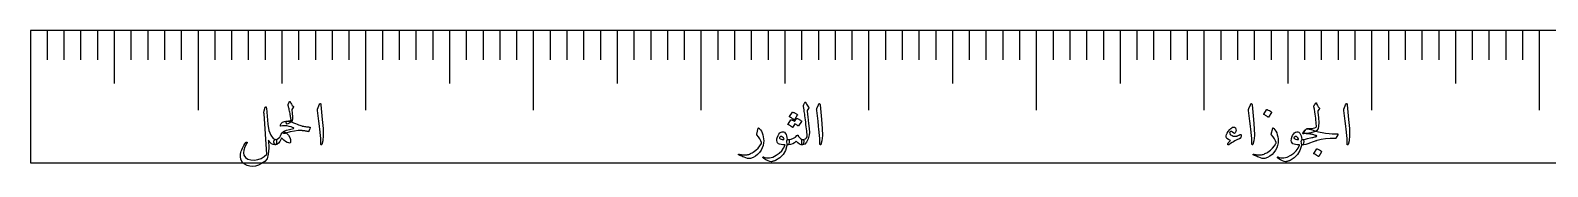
# Model space of a CAD drawing. Header units: millimetres. Extents: x 0 to 542, y -1 to 12.
# Drawn here: x 0 to 136.3, y -0.3 to 11.9 of the extents above; entities that cross this region are included whole.
import ezdxf

# ---------------------------------------------------------------- set-up
doc = ezdxf.new("R2010")
doc.units = ezdxf.units.MM
for name, color, linetype in [('CUT_OUTER', 1, 'Continuous'), ('ENGRAVE', 7, 'Continuous'), ('ENGRAVE_FINE', 8, 'Continuous'), ('TEXT', 5, 'Continuous')]:
    doc.layers.add(name, color=color, linetype=linetype)

msp = doc.modelspace()

# ---------------------------------------------------------------- linework, layer by layer
at = {"layer": 'CUT_OUTER'}
msp.add_lwpolyline([(0, 0), (542.2389, 0), (542.2389, 11.9), (0, 11.9)], close=True, dxfattribs=at)
at = {"layer": 'ENGRAVE'}
for points in [[(0, 11.9), (0, 4.76)], [(7.5311, 11.9), (7.5311, 7.14)], [(15.0622, 11.9), (15.0622, 4.76)], [(22.5933, 11.9), (22.5933, 7.14)], [(30.1244, 11.9), (30.1244, 4.76)], [(37.6555, 11.9), (37.6555, 7.14)], [(45.1866, 11.9), (45.1866, 4.76)], [(52.7177, 11.9), (52.7177, 7.14)], [(60.2488, 11.9), (60.2488, 4.76)], [(67.7799, 11.9), (67.7799, 7.14)], [(75.311, 11.9), (75.311, 4.76)], [(82.8421, 11.9), (82.8421, 7.14)], [(90.3731, 11.9), (90.3731, 4.76)], [(97.9042, 11.9), (97.9042, 7.14)], [(105.4353, 11.9), (105.4353, 4.76)], [(112.9664, 11.9), (112.9664, 7.14)], [(120.4975, 11.9), (120.4975, 4.76)], [(128.0286, 11.9), (128.0286, 7.14)], [(135.5597, 11.9), (135.5597, 4.76)]]:
    msp.add_lwpolyline(points, dxfattribs=at)
at = {"layer": 'ENGRAVE_FINE'}
for points in [[(1.5062, 11.9), (1.5062, 9.282)], [(3.0124, 11.9), (3.0124, 9.282)], [(4.5187, 11.9), (4.5187, 9.282)], [(6.0249, 11.9), (6.0249, 9.282)], [(9.0373, 11.9), (9.0373, 9.282)], [(10.5435, 11.9), (10.5435, 9.282)], [(12.0498, 11.9), (12.0498, 9.282)], [(13.556, 11.9), (13.556, 9.282)], [(16.5684, 11.9), (16.5684, 9.282)], [(18.0746, 11.9), (18.0746, 9.282)], [(19.5808, 11.9), (19.5808, 9.282)], [(21.0871, 11.9), (21.0871, 9.282)], [(24.0995, 11.9), (24.0995, 9.282)], [(25.6057, 11.9), (25.6057, 9.282)], [(27.1119, 11.9), (27.1119, 9.282)], [(28.6182, 11.9), (28.6182, 9.282)], [(31.6306, 11.9), (31.6306, 9.282)], [(33.1368, 11.9), (33.1368, 9.282)], [(34.643, 11.9), (34.643, 9.282)], [(36.1493, 11.9), (36.1493, 9.282)], [(39.1617, 11.9), (39.1617, 9.282)], [(40.6679, 11.9), (40.6679, 9.282)], [(42.1741, 11.9), (42.1741, 9.282)], [(43.6804, 11.9), (43.6804, 9.282)], [(46.6928, 11.9), (46.6928, 9.282)], [(48.199, 11.9), (48.199, 9.282)], [(49.7052, 11.9), (49.7052, 9.282)], [(51.2115, 11.9), (51.2115, 9.282)], [(54.2239, 11.9), (54.2239, 9.282)], [(55.7301, 11.9), (55.7301, 9.282)], [(57.2363, 11.9), (57.2363, 9.282)], [(58.7425, 11.9), (58.7425, 9.282)], [(61.755, 11.9), (61.755, 9.282)], [(63.2612, 11.9), (63.2612, 9.282)], [(64.7674, 11.9), (64.7674, 9.282)], [(66.2736, 11.9), (66.2736, 9.282)], [(69.2861, 11.9), (69.2861, 9.282)], [(70.7923, 11.9), (70.7923, 9.282)], [(72.2985, 11.9), (72.2985, 9.282)], [(73.8047, 11.9), (73.8047, 9.282)], [(76.8172, 11.9), (76.8172, 9.282)], [(78.3234, 11.9), (78.3234, 9.282)], [(79.8296, 11.9), (79.8296, 9.282)], [(81.3358, 11.9), (81.3358, 9.282)], [(84.3483, 11.9), (84.3483, 9.282)], [(85.8545, 11.9), (85.8545, 9.282)], [(87.3607, 11.9), (87.3607, 9.282)], [(88.8669, 11.9), (88.8669, 9.282)], [(91.8794, 11.9), (91.8794, 9.282)], [(93.3856, 11.9), (93.3856, 9.282)], [(94.8918, 11.9), (94.8918, 9.282)], [(96.398, 11.9), (96.398, 9.282)], [(99.4105, 11.9), (99.4105, 9.282)], [(100.9167, 11.9), (100.9167, 9.282)], [(102.4229, 11.9), (102.4229, 9.282)], [(103.9291, 11.9), (103.9291, 9.282)], [(106.9416, 11.9), (106.9416, 9.282)], [(108.4478, 11.9), (108.4478, 9.282)], [(109.954, 11.9), (109.954, 9.282)], [(111.4602, 11.9), (111.4602, 9.282)], [(114.4727, 11.9), (114.4727, 9.282)], [(115.9789, 11.9), (115.9789, 9.282)], [(117.4851, 11.9), (117.4851, 9.282)], [(118.9913, 11.9), (118.9913, 9.282)], [(122.0038, 11.9), (122.0038, 9.282)], [(123.51, 11.9), (123.51, 9.282)], [(125.0162, 11.9), (125.0162, 9.282)], [(126.5224, 11.9), (126.5224, 9.282)], [(129.5348, 11.9), (129.5348, 9.282)], [(131.0411, 11.9), (131.0411, 9.282)], [(132.5473, 11.9), (132.5473, 9.282)], [(134.0535, 11.9), (134.0535, 9.282)]]:
    msp.add_lwpolyline(points, dxfattribs=at)
at = {"layer": 'TEXT'}
for points in [[(23.2194, 5.3857), (23.2296, 5.4089), (23.2389, 5.43), (23.2471, 5.4492), (23.2543, 5.4663), (23.2605, 5.4811), (23.2657, 5.4932), (23.2699, 5.5026), (23.2731, 5.5093), (23.2819, 5.5211), (23.2919, 5.5295), (23.3034, 5.5345), (23.3161, 5.5362), (23.3285, 5.5345), (23.339, 5.5295), (23.3474, 5.5211), (23.3537, 5.5093), (23.4061, 5.3864), (23.4666, 5.2755), (23.5351, 5.1768), (23.6117, 5.0901), (23.6278, 5.0676), (23.6332, 5.0431), (23.6278, 5.0166), (23.6117, 4.988), (23.4773, 4.8053), (23.5311, 4.456), (23.5576, 4.1879), (23.5566, 3.975), (23.5281, 3.8171), (23.472, 3.7143), (23.4139, 3.6636), (23.3255, 3.6082), (23.207, 3.5481), (23.0582, 3.4832), (22.9755, 3.5958), (22.9587, 3.6807), (23.0078, 3.7382), (23.1226, 3.7681), (23.2096, 3.7802), (23.2879, 3.7949), (23.3574, 3.8124), (23.4182, 3.8326), (23.4194, 3.8566), (23.4176, 3.891), (23.4127, 3.9359), (23.4048, 3.9911), (23.3942, 4.0571), (23.3813, 4.1342), (23.366, 4.2224), (23.3484, 4.3216), (23.327, 4.4441), (23.306, 4.5588), (23.2854, 4.6657), (23.2651, 4.765), (23.2447, 4.8569), (23.2241, 4.9417), (23.2031, 5.0194), (23.1818, 5.0901), (23.1663, 5.1466), (23.1576, 5.1922), (23.1556, 5.2272), (23.1603, 5.2514), (23.172, 5.2739), (23.1858, 5.3038), (23.2016, 5.341), (23.2194, 5.3857)], [(69.4674, 5.1654), (69.5036, 5.253), (69.5318, 5.3226), (69.552, 5.374), (69.5641, 5.4072), (69.5735, 5.4284), (69.5856, 5.4435), (69.6004, 5.4526), (69.6178, 5.4556), (69.6377, 5.4522), (69.6541, 5.4421), (69.6672, 5.4253), (69.677, 5.4018), (69.7216, 5.2866), (69.775, 5.1828), (69.8372, 5.0905), (69.908, 5.0095), (69.9279, 4.9837), (69.9336, 4.9544), (69.9252, 4.9218), (69.9027, 4.8859), (69.7844, 4.7193), (69.7925, 4.6447), (69.8006, 4.5715), (69.8086, 4.4996), (69.8167, 4.4291), (69.8247, 4.3599), (69.8328, 4.2921), (69.8409, 4.2256), (69.8489, 4.1604), (69.9232, 3.5571), (69.9685, 3.0856), (69.985, 2.7456), (69.9725, 2.5374), (69.8711, 2.1595), (69.7388, 1.8804), (69.5755, 1.7), (69.3814, 1.6184), (69.376, 1.6184), (69.3706, 1.6184), (69.3652, 1.6184), (69.3599, 1.6184), (69.328, 1.6486), (69.3075, 1.7178), (69.2984, 1.826), (69.3008, 1.9731), (69.3058, 2.0275), (69.3209, 2.0671), (69.3461, 2.092), (69.3814, 2.1021), (69.5177, 2.1293), (69.6313, 2.1787), (69.722, 2.2502), (69.7898, 2.3439), (69.7853, 2.4564), (69.777, 2.5844), (69.7651, 2.7278), (69.7495, 2.8867), (69.7305, 3.0604), (69.7085, 3.2481), (69.6835, 3.45), (69.6555, 3.666), (69.6296, 3.8782), (69.6057, 4.069), (69.5839, 4.2383), (69.5641, 4.3861), (69.547, 4.5124), (69.5332, 4.6172), (69.5228, 4.7005), (69.5157, 4.7623), (69.462, 5.0686), (69.4603, 5.0989), (69.4606, 5.1251), (69.463, 5.1472), (69.4674, 5.1654)], [(21.3438, 3.4886), (21.4395, 2.9109), (21.5977, 2.4836), (21.8184, 2.2069), (22.1015, 2.0806), (22.1197, 2.0537), (22.1257, 2), (22.1197, 1.9194), (22.1015, 1.8119), (22.0834, 1.7272), (22.0612, 1.6668), (22.035, 1.6305), (22.0048, 1.6184), (21.8214, 1.6453), (21.6582, 1.7259), (21.5151, 1.8602), (21.3922, 2.0483), (21.4207, 1.3363), (21.3774, 0.78), (21.2622, 0.3796), (21.0751, 0.1351), (20.7782, -0.058), (20.4947, -0.1967), (20.2246, -0.281), (19.968, -0.3109), (19.7117, -0.2972), (19.4857, -0.2451), (19.2898, -0.1547), (19.1242, -0.0261), (18.9969, 0.1358), (18.916, 0.3259), (18.8814, 0.5442), (18.8932, 0.7908), (18.9168, 0.9224), (18.9503, 1.0541), (18.9934, 1.1858), (19.0463, 1.3174), (19.1093, 1.4491), (19.1827, 1.5808), (19.2665, 1.7124), (19.3607, 1.8441), (19.3748, 1.8582), (19.3903, 1.8683), (19.4071, 1.8743), (19.4252, 1.8764), (19.4403, 1.8743), (19.4534, 1.8683), (19.4645, 1.8582), (19.4736, 1.8441), (19.4786, 1.827), (19.4776, 1.8078), (19.4705, 1.7867), (19.4574, 1.7635), (19.273, 1.4447), (19.1659, 1.1602), (19.136, 0.91), (19.1834, 0.694), (19.3221, 0.4855), (19.5287, 0.3434), (19.8031, 0.2678), (20.1453, 0.2587), (20.4483, 0.3071), (20.7338, 0.4092), (21.0019, 0.5651), (21.2524, 0.7747), (20.9945, 4.4291), (20.9888, 4.5164), (20.9877, 4.5903), (20.9914, 4.6508), (20.9998, 4.6978), (21.1019, 5.0203), (21.1409, 5.0478), (21.1718, 5.0391), (21.1947, 4.9941), (21.2094, 4.9128)], [(25.9602, 5.2191), (26.0116, 5.3185), (26.0529, 5.3535), (26.0842, 5.3239), (26.1053, 5.2299), (26.2289, 3.9132), (26.3025, 3.105), (26.3189, 2.4595), (26.2783, 1.9765), (26.1806, 1.656), (26.1628, 1.6298), (26.147, 1.6157), (26.1332, 1.6137), (26.1214, 1.6238), (26.112, 1.6396), (26.1053, 1.66), (26.1013, 1.6852), (26.0999, 1.7151), (26.0999, 1.9479), (26.0892, 2.1948), (26.0677, 2.4558), (26.0355, 2.7309), (26.0284, 2.8027), (26.0072, 2.9969), (25.972, 3.3133), (25.9226, 3.752), (25.8044, 4.7247), (25.8017, 4.7764), (25.8044, 4.8241), (25.8124, 4.8678), (25.8259, 4.9074)], [(68.4678, 4.5527), (68.4745, 4.5594), (68.4839, 4.5635), (68.496, 4.5648), (68.5108, 4.5635), (68.5637, 4.5436), (68.6149, 4.5218), (68.6644, 4.498), (68.7123, 4.4721), (68.7588, 4.4439), (68.8043, 4.413), (68.8488, 4.3794), (68.8923, 4.3431), (68.9031, 4.33), (68.9084, 4.3176), (68.9084, 4.3058), (68.9031, 4.2947), (68.6451, 3.8863), (68.6357, 3.8789), (68.6236, 3.8782), (68.6088, 3.8843), (68.5914, 3.8971), (68.5762, 3.9078), (68.5524, 3.9239), (68.5198, 3.9454), (68.4785, 3.9723), (68.4278, 4.0045), (68.367, 4.0422), (68.2961, 4.0852), (68.2152, 4.1335), (68.2044, 4.1416), (68.199, 4.1496), (68.199, 4.1577), (68.2044, 4.1658)], [(70.8002, 5.2191), (70.8515, 5.3185), (70.8929, 5.3535), (70.9241, 5.3239), (70.9453, 5.2299), (71.0689, 3.9132), (71.1424, 3.105), (71.1589, 2.4595), (71.1182, 1.9765), (71.0205, 1.656), (71.0027, 1.6298), (70.9869, 1.6157), (70.9731, 1.6137), (70.9614, 1.6238), (70.952, 1.6396), (70.9453, 1.66), (70.9412, 1.6852), (70.9399, 1.7151), (70.9399, 1.9479), (70.9291, 2.1948), (70.9076, 2.4558), (70.8754, 2.7309), (70.8683, 2.8027), (70.8472, 2.9969), (70.8119, 3.3133), (70.7625, 3.752), (70.6443, 4.7247), (70.6416, 4.7764), (70.6443, 4.8241), (70.6524, 4.8678), (70.6658, 4.9074)], [(109.6076, 5.2191), (109.659, 5.3185), (109.7003, 5.3535), (109.7315, 5.3239), (109.7527, 5.2299), (109.8763, 3.9132), (109.9498, 3.105), (109.9663, 2.4595), (109.9256, 1.9765), (109.8279, 1.656), (109.8101, 1.6298), (109.7943, 1.6157), (109.7805, 1.6137), (109.7688, 1.6238), (109.7594, 1.6396), (109.7527, 1.66), (109.7486, 1.6852), (109.7473, 1.7151), (109.7473, 1.9479), (109.7365, 2.1948), (109.715, 2.4558), (109.6828, 2.7309), (109.6757, 2.8027), (109.6546, 2.9969), (109.6193, 3.3133), (109.5699, 3.752), (109.4517, 4.7247), (109.449, 4.7764), (109.4517, 4.8241), (109.4598, 4.8678), (109.4732, 4.9074)], [(111.0693, 4.7892), (111.0761, 4.7959), (111.0855, 4.7999), (111.0976, 4.8013), (111.1123, 4.7999), (111.2168, 4.7576), (111.3152, 4.7059), (111.4076, 4.6447), (111.4939, 4.5742), (111.5023, 4.5635), (111.506, 4.5527), (111.505, 4.542), (111.4993, 4.5312), (111.2467, 4.1228), (111.2373, 4.113), (111.2252, 4.1107), (111.2104, 4.1157), (111.193, 4.1281), (111.1778, 4.1389), (111.154, 4.155), (111.1214, 4.1765), (111.0801, 4.2034), (111.0294, 4.2356), (110.9686, 4.2733), (110.8977, 4.3162), (110.8168, 4.3646), (110.806, 4.3727), (110.8006, 4.3807), (110.8006, 4.3888), (110.806, 4.3969)], [(115.5407, 3.3489), (115.5288, 3.5034), (115.5145, 3.666), (115.4978, 3.8366), (115.4789, 4.0153), (115.4572, 4.2027), (115.4325, 4.3995), (115.4048, 4.6058), (115.3741, 4.8214), (115.3096, 5.0418), (115.3089, 5.0706), (115.3123, 5.0982), (115.3197, 5.1244), (115.3311, 5.1492), (115.338, 5.162), (115.3479, 5.1788), (115.3608, 5.1996), (115.3768, 5.2245), (115.3954, 5.2537), (115.4164, 5.2876), (115.4397, 5.3263), (115.4654, 5.3696), (115.4745, 5.3837), (115.4856, 5.3938), (115.4987, 5.3998), (115.5138, 5.4018), (115.5262, 5.3991), (115.5366, 5.3911), (115.545, 5.3776), (115.5514, 5.3588), (115.5884, 5.253), (115.6401, 5.1506), (115.7066, 5.0515), (115.7879, 4.9558), (115.8084, 4.9289), (115.8161, 4.902), (115.8111, 4.8752), (115.7933, 4.8483), (115.6804, 4.6924), (115.6713, 4.6733), (115.6656, 4.6481), (115.6633, 4.6169), (115.6643, 4.5796), (115.7241, 4.0536), (115.7476, 3.631), (115.7348, 3.3119), (115.6858, 3.0963), (115.5628, 2.9213), (115.3499, 2.7886), (115.0469, 2.6983), (114.6539, 2.6502), (114.5082, 2.6583), (114.4363, 2.704), (114.4383, 2.7873), (114.5142, 2.9082), (114.5275, 2.9242), (114.5404, 2.9398), (114.553, 2.9551), (114.5653, 2.97), (114.5772, 2.9846), (114.5888, 2.9989), (114.6, 3.0128), (114.6109, 3.0264), (114.6378, 3.0523), (114.6701, 3.0708), (114.7077, 3.0819), (114.7507, 3.0856), (114.9435, 3.0916), (115.1134, 3.1044), (115.2605, 3.1238), (115.3848, 3.15), (115.455, 3.1766), (115.5044, 3.2186), (115.5329, 3.276), (115.5407, 3.3489)], [(118.1633, 5.2191), (118.2147, 5.3185), (118.256, 5.3535), (118.2872, 5.3239), (118.3084, 5.2299), (118.432, 3.9132), (118.5055, 3.105), (118.522, 2.4595), (118.4814, 1.9765), (118.3836, 1.656), (118.3658, 1.6298), (118.35, 1.6157), (118.3363, 1.6137), (118.3245, 1.6238), (118.3151, 1.6396), (118.3084, 1.66), (118.3044, 1.6852), (118.303, 1.7151), (118.303, 1.9479), (118.2923, 2.1948), (118.2708, 2.4558), (118.2385, 2.7309), (118.2315, 2.8027), (118.2103, 2.9969), (118.175, 3.3133), (118.1257, 3.752), (118.0074, 4.7247), (118.0047, 4.7764), (118.0074, 4.8241), (118.0155, 4.8678), (118.0289, 4.9074)], [(22.7303, 2.8115), (22.8029, 2.8048), (22.8754, 2.7792), (22.948, 2.7349), (23.0205, 2.6717), (23.1878, 2.4823), (23.3027, 2.2902), (23.3652, 2.0954), (23.3752, 1.8979), (23.3615, 1.8411), (23.3309, 1.8052), (23.2835, 1.79), (23.2194, 1.7957), (23.0659, 1.8401), (22.9171, 1.9194), (22.773, 2.0336), (22.6336, 2.1827), (22.6027, 2.2116), (22.5745, 2.2176), (22.549, 2.2008), (22.5261, 2.1612), (22.4206, 1.9338), (22.2977, 1.7675), (22.1573, 1.6624), (21.9994, 1.6184), (21.9833, 1.6231), (21.9672, 1.6372), (21.9511, 1.6607), (21.9349, 1.6936), (21.9047, 1.791), (21.8893, 1.879), (21.8886, 1.9576), (21.9027, 2.0268), (21.9168, 2.0537), (21.9376, 2.0752), (21.9652, 2.0913), (21.9994, 2.1021), (22.1603, 2.1434), (22.2937, 2.2136), (22.3995, 2.3127), (22.4777, 2.4407), (22.5479, 2.5847), (22.6134, 2.6946), (22.6742, 2.7702), (22.7303, 2.8115)], [(22.4616, 3.3328), (22.4794, 3.4147), (22.506, 3.4886), (22.5412, 3.5545), (22.5852, 3.6122), (22.6487, 3.6636), (22.7317, 3.7049), (22.8341, 3.7362), (22.956, 3.7573), (23.0226, 3.7632), (23.0877, 3.7647), (23.1515, 3.7619), (23.214, 3.7546), (23.2751, 3.7437), (23.3349, 3.7298), (23.3934, 3.7128), (23.4505, 3.6928), (23.6444, 3.6141), (23.8179, 3.5444), (23.9709, 3.4837), (24.1034, 3.4322), (24.2158, 3.3897), (24.3083, 3.3563), (24.381, 3.3319), (24.4339, 3.3166), (24.5344, 3.2965), (24.6315, 3.279), (24.7252, 3.2642), (24.8155, 3.2522), (24.9015, 3.2421), (24.9821, 3.2333), (25.0574, 3.226), (25.1272, 3.2199), (25.1383, 3.2169), (25.1447, 3.2078), (25.1464, 3.1927), (25.1433, 3.1715), (25.1202, 3.0795), (25.0883, 2.9915), (25.0476, 2.9075), (24.9982, 2.8276), (24.9892, 2.8185), (24.9781, 2.8128), (24.965, 2.8105), (24.9499, 2.8115), (24.8708, 2.8294), (24.7947, 2.8457), (24.7216, 2.8603), (24.6516, 2.8733), (24.5849, 2.8842), (24.522, 2.8928), (24.4627, 2.899), (24.4071, 2.9028), (24.0729, 2.9069), (23.7205, 2.8706), (23.35, 2.794), (22.9614, 2.6771), (22.8942, 2.659), (22.8324, 2.6529), (22.776, 2.659), (22.725, 2.6771), (22.6873, 2.7026), (22.6712, 2.7309), (22.6766, 2.7618), (22.7035, 2.7953), (22.814, 2.8629), (23.0058, 2.9364), (23.2788, 3.016), (23.6332, 3.1017), (23.6473, 3.1071), (23.6574, 3.1124), (23.6634, 3.1178), (23.6654, 3.1232), (23.6372, 3.1537), (23.558, 3.1917), (23.4276, 3.237), (23.2463, 3.2898), (23.042, 3.3344), (22.8486, 3.3502), (22.6658, 3.3371), (22.4939, 3.2951), (22.4777, 3.2915), (22.467, 3.2965), (22.4616, 3.3103), (22.4616, 3.3328)], [(65.3937, 3.1178), (65.3967, 3.1275), (65.4004, 3.1353), (65.4048, 3.141), (65.4098, 3.1447), (65.425, 3.146), (65.4434, 3.1393), (65.4653, 3.1245), (65.4905, 3.1017), (65.5885, 2.9851), (65.6732, 2.8504), (65.7444, 2.6976), (65.8022, 2.5266), (65.8472, 2.3426), (65.8747, 2.1612), (65.8848, 1.9825), (65.8774, 1.8065), (65.8297, 1.5747), (65.7511, 1.3524), (65.6416, 1.1394), (65.5012, 0.9359), (65.3333, 0.7515), (65.1411, 0.6013), (64.9248, 0.4855), (64.6843, 0.4038), (64.6198, 0.3901), (64.5553, 0.3864), (64.4909, 0.3927), (64.4264, 0.4092), (64.2777, 0.4611), (64.1435, 0.5093), (64.0238, 0.5538), (63.9185, 0.5946), (63.828, 0.6317), (63.7526, 0.6652), (63.6923, 0.6949), (63.6471, 0.7209), (63.6377, 0.729), (63.631, 0.737), (63.627, 0.7451), (63.6256, 0.7532), (63.6266, 0.7636), (63.6296, 0.7733), (63.6347, 0.7824), (63.6417, 0.7908), (63.6508, 0.7972), (63.6619, 0.8002), (63.675, 0.7998), (63.6901, 0.7961), (63.7821, 0.7715), (63.8701, 0.7511), (63.9541, 0.7352), (64.034, 0.7236), (64.1106, 0.7164), (64.1845, 0.7135), (64.2557, 0.715), (64.3243, 0.7209), (64.3926, 0.7318), (64.4633, 0.7485), (64.5364, 0.7708), (64.6118, 0.7988), (64.6895, 0.8329), (64.7696, 0.8734), (64.8521, 0.9203), (64.9369, 0.9735), (65.1751, 1.1448), (65.3789, 1.3309), (65.5486, 1.5317), (65.6839, 1.7474), (65.6927, 1.7648), (65.6974, 1.785), (65.698, 1.8078), (65.6947, 1.8334), (65.6382, 1.9842), (65.5496, 2.1518), (65.4287, 2.3362), (65.2755, 2.5374), (65.2688, 2.5502), (65.2647, 2.5616), (65.2634, 2.5716), (65.2647, 2.5804)], [(67.9626, 1.5593), (67.8366, 1.1169), (67.6254, 0.7464), (67.3288, 0.4478), (66.9469, 0.2211), (66.8935, 0.1981), (66.8407, 0.1774), (66.7887, 0.1591), (66.7373, 0.1432), (66.6869, 0.1299), (66.6378, 0.1197), (66.5901, 0.1125), (66.5438, 0.1083), (66.4283, 0.1247), (66.2751, 0.1848), (66.0843, 0.2886), (65.8559, 0.4361), (65.8314, 0.4572), (65.8169, 0.4777), (65.8126, 0.4975), (65.8183, 0.5167), (65.831, 0.5315), (65.8478, 0.5382), (65.8687, 0.5368), (65.8935, 0.5274), (66.131, 0.4505), (66.3974, 0.4509), (66.6926, 0.5284), (67.0167, 0.6833), (67.2814, 0.863), (67.5004, 1.0743), (67.6737, 1.3171), (67.8014, 1.5915), (67.8004, 1.6013), (67.7973, 1.609), (67.7923, 1.6147), (67.7852, 1.6184), (67.6002, 1.6291), (67.4426, 1.6506), (67.3126, 1.6829), (67.2102, 1.7259), (67.1309, 1.7924), (67.0812, 1.8844), (67.0611, 2.002), (67.0705, 2.1451), (67.0735, 2.164), (67.0772, 2.1834), (67.0816, 2.203), (67.0866, 2.223), (67.0923, 2.2437), (67.0987, 2.2653), (67.1057, 2.288), (67.1135, 2.3117), (67.1766, 2.4652), (67.2532, 2.5925), (67.3432, 2.6936), (67.4467, 2.7685), (67.5525, 2.8095), (67.6495, 2.8088), (67.7379, 2.7665), (67.8175, 2.6825), (67.887, 2.5656), (67.9397, 2.4299), (67.9757, 2.2754), (67.9948, 2.1021), (68.0054, 2.1022), (68.0157, 2.1027), (68.0256, 2.1036), (68.0351, 2.1048), (68.0447, 2.1059), (68.0546, 2.1068), (68.0649, 2.1073), (68.0754, 2.1075), (68.1117, 2.0997), (68.1399, 2.0766), (68.1601, 2.0379), (68.1722, 1.9838), (68.1772, 1.9244), (68.1762, 1.8643), (68.1692, 1.8035), (68.1561, 1.742), (68.1389, 1.6879), (68.1198, 1.6493), (68.0986, 1.6261), (68.0754, 1.6184), (67.9733, 1.6184), (67.9727, 1.6087), (67.9706, 1.5956), (67.9673, 1.5791), (67.9626, 1.5593)], [(68.8386, 3.9938), (68.8453, 4.0005), (68.8547, 4.0045), (68.8668, 4.0059), (68.8816, 4.0045), (68.9345, 3.9847), (68.9857, 3.9629), (69.0352, 3.939), (69.0831, 3.9132), (69.1296, 3.885), (69.1751, 3.8541), (69.2196, 3.8205), (69.2631, 3.7842), (69.2715, 3.7731), (69.2752, 3.7614), (69.2742, 3.7489), (69.2685, 3.7358), (69.0106, 3.3274), (69.0035, 3.322), (68.9931, 3.322), (68.9793, 3.3274), (68.9622, 3.3381), (68.9509, 3.3455), (68.9333, 3.357), (68.9093, 3.3724), (68.8789, 3.3919), (68.8421, 3.4151), (68.7989, 3.4416), (68.7494, 3.4715), (68.6935, 3.5047), (68.5054, 3.2038), (68.496, 3.1964), (68.4839, 3.1957), (68.4691, 3.2018), (68.4516, 3.2145), (68.4365, 3.2253), (68.4127, 3.2414), (68.3801, 3.2629), (68.3388, 3.2898), (68.2881, 3.322), (68.2273, 3.3596), (68.1564, 3.4026), (68.0754, 3.451), (68.067, 3.4591), (68.0634, 3.4671), (68.0644, 3.4752), (68.0701, 3.4832), (68.3334, 3.8702), (68.3401, 3.8769), (68.3495, 3.8809), (68.3616, 3.8823), (68.3764, 3.8809), (68.4138, 3.867), (68.451, 3.852), (68.4877, 3.8361), (68.5242, 3.8191), (68.56, 3.8008), (68.5947, 3.7808), (68.6285, 3.7592), (68.6612, 3.7358)], [(108.7369, 2.2902), (108.7225, 2.2532), (108.706, 2.223), (108.6876, 2.1995), (108.6671, 2.1827), (108.5645, 2.1437), (108.4555, 2.0967), (108.3401, 2.0416), (108.2183, 1.9785), (108.0902, 1.9069), (107.9557, 1.8266), (107.8148, 1.7376), (107.6675, 1.6399), (107.642, 1.6278), (107.6191, 1.6238), (107.599, 1.6278), (107.5815, 1.6399), (107.5768, 1.6449), (107.5734, 1.6493), (107.5714, 1.653), (107.5707, 1.656), (107.5684, 1.7145), (107.6097, 1.7931), (107.6947, 1.8918), (107.8233, 2.0107), (107.6329, 2.0977), (107.5022, 2.1975), (107.4314, 2.31), (107.4203, 2.4353), (107.4492, 2.5518), (107.5143, 2.6865), (107.6158, 2.8393), (107.7535, 3.0103), (107.8438, 3.102), (107.9268, 3.1675), (108.0024, 3.2068), (108.0705, 3.2199), (108.1888, 3.2011), (108.2694, 3.1447), (108.3124, 3.0506), (108.3178, 2.919), (108.3114, 2.8699), (108.2976, 2.8195), (108.2764, 2.7678), (108.2479, 2.7147), (108.2173, 2.6748), (108.1847, 2.657), (108.1502, 2.6613), (108.1135, 2.6879), (108.001, 2.7796), (107.9053, 2.8236), (107.8264, 2.8199), (107.7642, 2.7685), (107.734, 2.6865), (107.7562, 2.6073), (107.8307, 2.5307), (107.9577, 2.4568), (108.0551, 2.4198), (108.1592, 2.4003), (108.2701, 2.3983), (108.3876, 2.4138), (108.4262, 2.4242), (108.4669, 2.4393), (108.5095, 2.4591), (108.5542, 2.4836), (108.5781, 2.4966), (108.6012, 2.5085), (108.6238, 2.5194), (108.6456, 2.5293), (108.6664, 2.5379), (108.6859, 2.5448), (108.704, 2.55), (108.7208, 2.5535), (108.7628, 2.5518), (108.7867, 2.5307), (108.7924, 2.49), (108.7799, 2.4299)], [(111.6175, 3.1178), (111.6205, 3.1275), (111.6242, 3.1353), (111.6286, 3.141), (111.6336, 3.1447), (111.6488, 3.146), (111.6672, 3.1393), (111.6891, 3.1245), (111.7142, 3.1017), (111.8123, 2.9851), (111.897, 2.8504), (111.9682, 2.6976), (112.026, 2.5266), (112.071, 2.3426), (112.0985, 2.1612), (112.1086, 1.9825), (112.1012, 1.8065), (112.0535, 1.5747), (111.9749, 1.3524), (111.8654, 1.1394), (111.725, 0.9359), (111.5571, 0.7515), (111.3649, 0.6013), (111.1486, 0.4855), (110.9081, 0.4038), (110.8436, 0.3901), (110.7791, 0.3864), (110.7146, 0.3927), (110.6502, 0.4092), (110.5015, 0.4611), (110.3673, 0.5093), (110.2476, 0.5538), (110.1423, 0.5946), (110.0518, 0.6317), (109.9764, 0.6652), (109.9161, 0.6949), (109.8709, 0.7209), (109.8615, 0.729), (109.8548, 0.737), (109.8507, 0.7451), (109.8494, 0.7532), (109.8504, 0.7636), (109.8534, 0.7733), (109.8585, 0.7824), (109.8655, 0.7908), (109.8746, 0.7972), (109.8857, 0.8002), (109.8988, 0.7998), (109.9139, 0.7961), (110.0059, 0.7715), (110.0939, 0.7511), (110.1779, 0.7352), (110.2578, 0.7236), (110.3344, 0.7164), (110.4083, 0.7135), (110.4795, 0.715), (110.548, 0.7209), (110.6164, 0.7318), (110.6871, 0.7485), (110.7602, 0.7708), (110.8356, 0.7988), (110.9133, 0.8329), (110.9934, 0.8734), (111.0759, 0.9203), (111.1607, 0.9735), (111.3989, 1.1448), (111.6027, 1.3309), (111.7724, 1.5317), (111.9077, 1.7474), (111.9165, 1.7648), (111.9212, 1.785), (111.9218, 1.8078), (111.9185, 1.8334), (111.862, 1.9842), (111.7734, 2.1518), (111.6524, 2.3362), (111.4993, 2.5374), (111.4926, 2.5502), (111.4885, 2.5616), (111.4872, 2.5716), (111.4885, 2.5804)], [(114.1864, 1.5593), (114.0604, 1.1169), (113.8491, 0.7464), (113.5526, 0.4478), (113.1707, 0.2211), (113.1172, 0.1981), (113.0645, 0.1774), (113.0125, 0.1591), (112.9611, 0.1432), (112.9107, 0.1299), (112.8616, 0.1197), (112.8139, 0.1125), (112.7676, 0.1083), (112.652, 0.1247), (112.4989, 0.1848), (112.3081, 0.2886), (112.0797, 0.4361), (112.0552, 0.4572), (112.0407, 0.4777), (112.0364, 0.4975), (112.0421, 0.5167), (112.0548, 0.5315), (112.0716, 0.5382), (112.0925, 0.5368), (112.1173, 0.5274), (112.3548, 0.4505), (112.6211, 0.4509), (112.9164, 0.5284), (113.2405, 0.6833), (113.5052, 0.863), (113.7242, 1.0743), (113.8975, 1.3171), (114.0252, 1.5915), (114.0241, 1.6013), (114.0211, 1.609), (114.0161, 1.6147), (114.009, 1.6184), (113.824, 1.6291), (113.6664, 1.6506), (113.5364, 1.6829), (113.434, 1.7259), (113.3547, 1.7924), (113.305, 1.8844), (113.2849, 2.002), (113.2943, 2.1451), (113.2973, 2.164), (113.301, 2.1834), (113.3053, 2.203), (113.3104, 2.223), (113.3161, 2.2437), (113.3225, 2.2653), (113.3295, 2.288), (113.3373, 2.3117), (113.4004, 2.4652), (113.477, 2.5925), (113.567, 2.6936), (113.6705, 2.7685), (113.7763, 2.8095), (113.8733, 2.8088), (113.9617, 2.7665), (114.0413, 2.6825), (114.1108, 2.5656), (114.1635, 2.4299), (114.1995, 2.2754), (114.2186, 2.1021), (114.2292, 2.1022), (114.2394, 2.1027), (114.2494, 2.1036), (114.2589, 2.1048), (114.2685, 2.1059), (114.2784, 2.1068), (114.2887, 2.1073), (114.2992, 2.1075), (114.3355, 2.0997), (114.3637, 2.0766), (114.3839, 2.0379), (114.396, 1.9838), (114.401, 1.9244), (114.4, 1.8643), (114.3929, 1.8035), (114.3798, 1.742), (114.3627, 1.6879), (114.3436, 1.6493), (114.3224, 1.6261), (114.2992, 1.6184), (114.1971, 1.6184), (114.1965, 1.6087), (114.1944, 1.5956), (114.1911, 1.5791), (114.1864, 1.5593)], [(115.1914, 2.9619), (115.3203, 2.9129), (115.4547, 2.8679), (115.5944, 2.8269), (115.7395, 2.79), (115.8893, 2.7567), (116.0432, 2.7268), (116.201, 2.7003), (116.3629, 2.6771), (116.6756, 2.6398), (116.9527, 2.6193), (117.1942, 2.6156), (117.4001, 2.6287), (117.4223, 2.6287), (117.4405, 2.6234), (117.4546, 2.6126), (117.4646, 2.5965), (117.4703, 2.5774), (117.4714, 2.5575), (117.4677, 2.5371), (117.4593, 2.5159), (117.298, 2.2311), (117.2822, 2.2082), (117.2618, 2.1934), (117.2366, 2.1867), (117.2067, 2.1881), (116.7777, 2.1955), (116.367, 2.1693), (115.9743, 2.1095), (115.5998, 2.0161), (115.579, 2.0105), (115.5434, 1.9993), (115.493, 1.9823), (115.4278, 1.9597), (115.3479, 1.9313), (115.2532, 1.8972), (115.1437, 1.8574), (115.0194, 1.8119), (114.7785, 1.7272), (114.5774, 1.6668), (114.4158, 1.6305), (114.2939, 1.6184), (114.263, 1.6298), (114.2347, 1.6641), (114.2092, 1.7212), (114.1864, 1.8011), (114.1733, 1.9308), (114.1877, 2.0242), (114.2297, 2.0813), (114.2992, 2.1021), (114.405, 2.1128), (114.5559, 2.1397), (114.7517, 2.1827), (114.9925, 2.2418), (115.1139, 2.2722), (115.2202, 2.2989), (115.3114, 2.3219), (115.3875, 2.3412), (115.4481, 2.3568), (115.493, 2.3688), (115.522, 2.377), (115.5353, 2.3815), (115.5403, 2.3841), (115.5447, 2.3862), (115.5484, 2.3881), (115.5514, 2.3896), (115.5541, 2.3908), (115.5568, 2.3916), (115.5595, 2.3921), (115.5622, 2.3923), (115.5786, 2.4003), (115.585, 2.4084), (115.5813, 2.4165), (115.5675, 2.4245), (115.5067, 2.4529), (115.4426, 2.4789), (115.3751, 2.5026), (115.3042, 2.524), (115.23, 2.5433), (115.1524, 2.5609), (115.0714, 2.5769), (114.9871, 2.5911), (114.9043, 2.6036), (114.8225, 2.614), (114.7418, 2.6224), (114.662, 2.6287), (114.5839, 2.6328), (114.5082, 2.6341), (114.4348, 2.6328), (114.3637, 2.6287), (114.3453, 2.6311), (114.3328, 2.6382), (114.3264, 2.6499), (114.3261, 2.6664), (114.3352, 2.6956), (114.3463, 2.7241), (114.3594, 2.752), (114.3745, 2.7792), (114.3913, 2.8064), (114.4094, 2.8343), (114.4289, 2.8629), (114.4497, 2.8921), (114.4954, 2.9475), (114.5411, 2.9902), (114.5868, 3.0201), (114.6324, 3.0372), (114.748, 3.0526), (114.8796, 3.0452), (115.0274, 3.015), (115.1914, 2.9619)], [(67.7046, 2.1612), (67.6482, 2.2596), (67.5864, 2.3291), (67.5192, 2.3698), (67.4467, 2.3815), (67.4033, 2.3701), (67.3647, 2.352), (67.3308, 2.3271), (67.3016, 2.2955), (67.2922, 2.2788), (67.2908, 2.2606), (67.2975, 2.2411), (67.3123, 2.2203), (67.3677, 2.1716), (67.448, 2.1384), (67.5531, 2.1206), (67.6831, 2.1182), (67.6966, 2.1209), (67.7046, 2.1289), (67.7073, 2.1424), (67.7046, 2.1612)], [(69.3814, 2.1021), (69.424, 2.0883), (69.4553, 2.0739), (69.4751, 2.0587), (69.4835, 2.043), (69.4875, 2.0188), (69.4889, 1.9892), (69.4875, 1.9543), (69.4835, 1.914), (69.463, 1.7847), (69.4391, 1.6923), (69.4119, 1.6369), (69.3814, 1.6184), (69.2363, 1.6389), (69.0912, 1.7004), (68.9461, 1.8028), (68.801, 1.9462), (68.6626, 1.8149), (68.4946, 1.7165), (68.2971, 1.651), (68.0701, 1.6184), (68.0455, 1.6234), (68.0257, 1.6386), (68.0106, 1.6637), (68.0002, 1.699), (67.9572, 1.9247), (67.9525, 1.9499), (67.9545, 1.9771), (67.9633, 2.0063), (67.9787, 2.0376), (67.9965, 2.0618), (68.0177, 2.0806), (68.0422, 2.094), (68.0701, 2.1021), (68.3415, 2.1424), (68.5645, 2.2149), (68.7392, 2.3197), (68.8654, 2.4568), (68.8802, 2.4756), (68.8977, 2.489), (68.9178, 2.4971), (68.9407, 2.4998), (68.9618, 2.4967), (68.977, 2.4877), (68.986, 2.4726), (68.9891, 2.4514), (68.9897, 2.4312), (68.9917, 2.4138), (68.9951, 2.399), (68.9998, 2.3869), (69.0902, 2.2784), (69.1839, 2.1948), (69.2809, 2.136), (69.3814, 2.1021)], [(113.9284, 2.1612), (113.872, 2.2596), (113.8102, 2.3291), (113.743, 2.3698), (113.6705, 2.3815), (113.6271, 2.3701), (113.5885, 2.352), (113.5546, 2.3271), (113.5254, 2.2955), (113.5159, 2.2788), (113.5146, 2.2606), (113.5213, 2.2411), (113.5361, 2.2203), (113.5915, 2.1716), (113.6718, 2.1384), (113.7769, 2.1206), (113.9069, 2.1182), (113.9204, 2.1209), (113.9284, 2.1289), (113.9311, 2.1424), (113.9284, 2.1612)], [(115.5729, 1.253), (115.5796, 1.2597), (115.589, 1.2637), (115.6011, 1.265), (115.6159, 1.2637), (115.7204, 1.2214), (115.8188, 1.1697), (115.9112, 1.1085), (115.9975, 1.038), (116.0059, 1.0272), (116.0096, 1.0165), (116.0086, 1.0057), (116.0029, 0.995), (115.7503, 0.5866), (115.7409, 0.5768), (115.7288, 0.5745), (115.714, 0.5795), (115.6965, 0.5919), (115.6814, 0.6027), (115.6576, 0.6188), (115.625, 0.6403), (115.5837, 0.6672), (115.5329, 0.6994), (115.4722, 0.737), (115.4013, 0.78), (115.3203, 0.8284), (115.3096, 0.8365), (115.3042, 0.8445), (115.3042, 0.8526), (115.3096, 0.8606)]]:
    msp.add_lwpolyline(points, close=True, dxfattribs=at)

doc.saveas('drawing.dxf')
